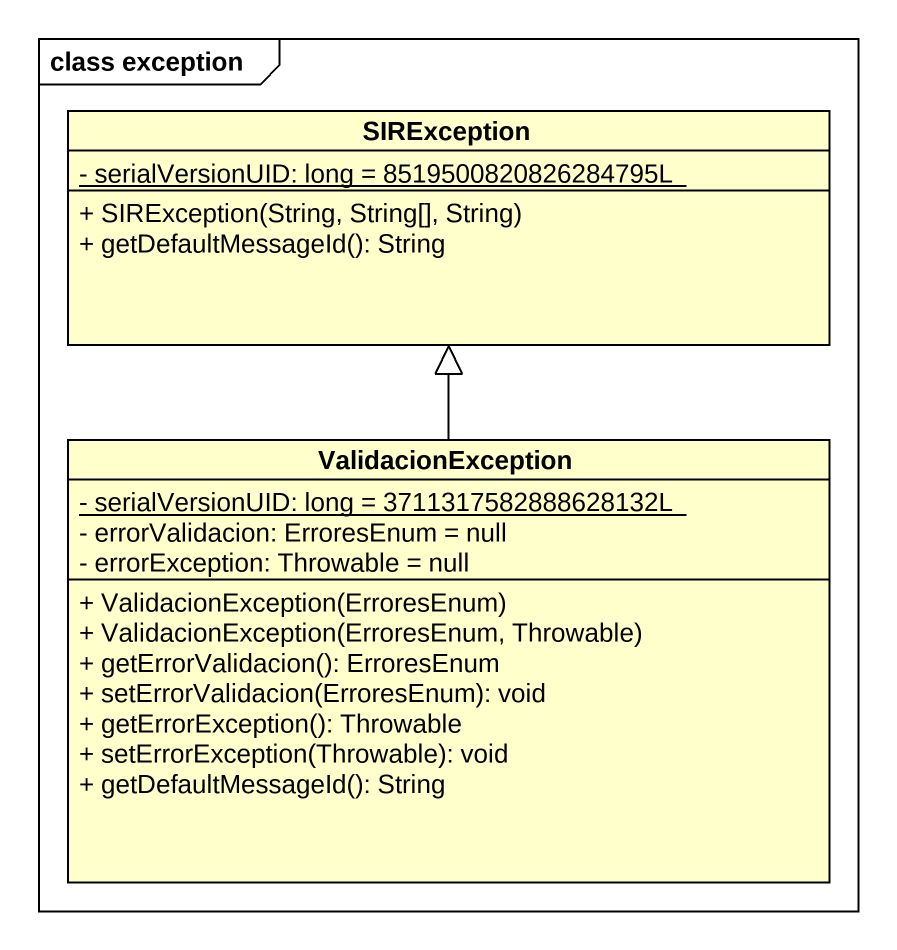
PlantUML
@startuml
mainframe class exception
hide circle
hide empty members
skinparam classAttributeIconSize 0
class SIRException {
  {static} - serialVersionUID: long = 8519500820826284795L
  + SIRException(String, String[], String)
  + getDefaultMessageId(): String
}
class ValidacionException {
  {static} - serialVersionUID: long = 3711317582888628132L
  - errorValidacion: ErroresEnum = null
  - errorException: Throwable = null
  + ValidacionException(ErroresEnum)
  + ValidacionException(ErroresEnum, Throwable)
  + getErrorValidacion(): ErroresEnum
  + setErrorValidacion(ErroresEnum): void
  + getErrorException(): Throwable
  + setErrorException(Throwable): void
  + getDefaultMessageId(): String
}
ValidacionException -up-|> SIRException
@enduml
